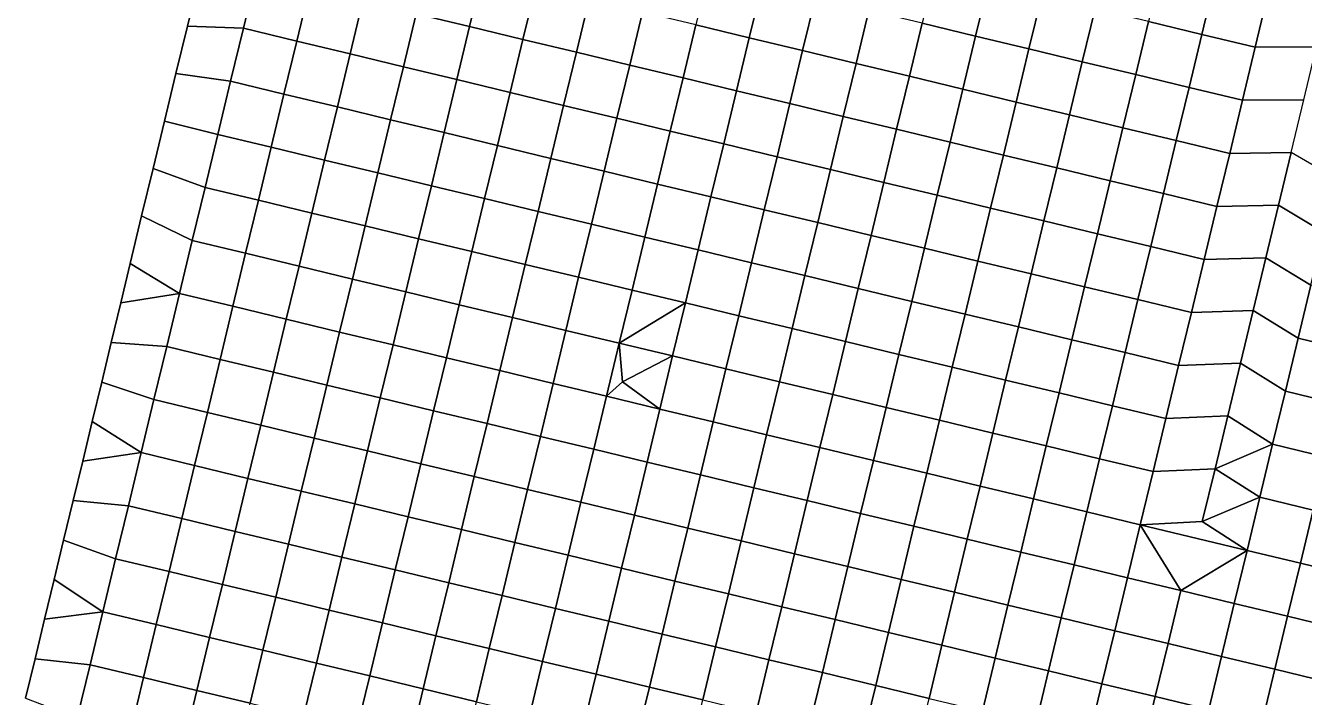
# Model space of a CAD drawing. Extents: x 0 to 37.4, y 0 to 43.4.
# Drawn here: x 2.14 to 16.29, y 8.89 to 16.33 of the extents above; entities that cross this region are included whole.
import ezdxf

# ---------------------------------------------------------------- set-up
doc = ezdxf.new("R2010")
doc.units = 0
doc.layers.get('0').update_dxf_attribs({"linetype": 'CONTINUOUS'})

msp = doc.modelspace()

# ---------------------------------------------------------------- linework, layer by layer
for p, q in [((8.741, 12.383, 3), (8.741, 12.383, 6)), ((8.741, 12.383, 6), (8.741, 12.383, 9)), ((15.157, 10.839, 3), (15.157, 10.839, 6)), ((15.157, 10.839, 6), (15.157, 10.839, 9))]:
    msp.add_line(p, q)
for points in [[(7.192, 16.902, 6), (6.601, 17.044, 6), (6.46, 16.457, 6), (7.051, 16.315, 6)], [(4.547, 16.296, 6), (4.688, 16.883, 6), (4.054, 16.844, 6), (3.928, 16.319, 6)], [(3.928, 16.319, 3), (4.054, 16.844, 3), (4.054, 16.844, 4), (3.928, 16.319, 4)], [(3.928, 16.319, 4), (4.054, 16.844, 4), (4.054, 16.844, 5), (3.928, 16.319, 5)], [(3.928, 16.319, 5), (4.054, 16.844, 5), (4.054, 16.844, 6), (3.928, 16.319, 6)], [(3.928, 16.319, 6), (4.054, 16.844, 6), (4.054, 16.844, 7), (3.928, 16.319, 7)], [(3.928, 16.319, 7), (4.054, 16.844, 7), (4.054, 16.844, 8), (3.928, 16.319, 8)], [(3.928, 16.319, 8), (4.054, 16.844, 8), (4.054, 16.844, 9), (3.928, 16.319, 9)], [(5.279, 16.741, 6), (4.688, 16.883, 6), (4.547, 16.296, 6), (5.138, 16.154, 6)], [(7.782, 16.76, 6), (7.192, 16.902, 6), (7.051, 16.315, 6), (7.641, 16.173, 6)], [(9.554, 16.333, 6), (10.145, 16.191, 6), (10.286, 16.778, 6), (9.695, 16.92, 6)], [(12.79, 16.797, 6), (12.199, 16.939, 6), (12.058, 16.352, 6), (12.648, 16.21, 6)], [(15.293, 16.815, 6), (14.702, 16.957, 6), (14.561, 16.37, 6), (15.152, 16.228, 6)], [(5.869, 16.599, 6), (5.279, 16.741, 6), (5.138, 16.154, 6), (5.728, 16.012, 6)], [(8.373, 16.618, 6), (7.782, 16.76, 6), (7.641, 16.173, 6), (8.232, 16.03, 6)], [(10.877, 16.636, 6), (10.286, 16.778, 6), (10.145, 16.191, 6), (10.735, 16.049, 6)], [(13.38, 16.655, 6), (12.79, 16.797, 6), (12.648, 16.21, 6), (13.239, 16.068, 6)], [(15.883, 16.673, 6), (15.293, 16.815, 6), (15.152, 16.228, 6), (15.742, 16.086, 6)], [(6.46, 16.457, 6), (5.869, 16.599, 6), (5.728, 16.012, 6), (6.319, 15.87, 6)], [(8.964, 16.476, 6), (8.373, 16.618, 6), (8.232, 16.03, 6), (8.822, 15.888, 6)], [(11.467, 16.494, 6), (10.877, 16.636, 6), (10.735, 16.049, 6), (11.326, 15.907, 6)], [(13.971, 16.512, 6), (13.38, 16.655, 6), (13.239, 16.068, 6), (13.829, 15.925, 6)], [(16.561, 16.672, 6), (15.883, 16.673, 6), (15.742, 16.086, 6), (16.421, 16.089, 6)], [(7.051, 16.315, 6), (6.46, 16.457, 6), (6.319, 15.87, 6), (6.909, 15.728, 6)], [(8.822, 15.888, 6), (9.413, 15.746, 6), (9.554, 16.333, 6), (8.964, 16.476, 6)], [(12.058, 16.352, 6), (11.467, 16.494, 6), (11.326, 15.907, 6), (11.916, 15.765, 6)], [(14.561, 16.37, 6), (13.971, 16.512, 6), (13.829, 15.925, 6), (14.42, 15.783, 6)], [(3.801, 15.794, 3), (3.928, 16.319, 3), (3.928, 16.319, 4), (3.801, 15.794, 4)], [(3.801, 15.794, 4), (3.928, 16.319, 4), (3.928, 16.319, 5), (3.801, 15.794, 5)], [(3.801, 15.794, 5), (3.928, 16.319, 5), (3.928, 16.319, 6), (3.801, 15.794, 6)], [(3.801, 15.794, 6), (3.928, 16.319, 6), (3.928, 16.319, 7), (3.801, 15.794, 7)], [(3.801, 15.794, 7), (3.928, 16.319, 7), (3.928, 16.319, 8), (3.801, 15.794, 8)], [(3.801, 15.794, 8), (3.928, 16.319, 8), (3.928, 16.319, 9), (3.801, 15.794, 9)], [(4.406, 15.709, 6), (4.547, 16.296, 6), (3.928, 16.319, 6), (3.801, 15.794, 6)], [(5.138, 16.154, 6), (4.547, 16.296, 6), (4.406, 15.709, 6), (4.996, 15.567, 6)], [(7.641, 16.173, 6), (7.051, 16.315, 6), (6.909, 15.728, 6), (7.5, 15.586, 6)], [(9.413, 15.746, 6), (10.003, 15.604, 6), (10.145, 16.191, 6), (9.554, 16.333, 6)], [(12.648, 16.21, 6), (12.058, 16.352, 6), (11.916, 15.765, 6), (12.507, 15.623, 6)], [(15.152, 16.228, 6), (14.561, 16.37, 6), (14.42, 15.783, 6), (15.01, 15.641, 6)], [(5.728, 16.012, 6), (5.138, 16.154, 6), (4.996, 15.567, 6), (5.587, 15.425, 6)], [(8.232, 16.03, 6), (7.641, 16.173, 6), (7.5, 15.586, 6), (8.09, 15.443, 6)], [(10.735, 16.049, 6), (10.145, 16.191, 6), (10.003, 15.604, 6), (10.594, 15.462, 6)], [(13.239, 16.068, 6), (12.648, 16.21, 6), (12.507, 15.623, 6), (13.097, 15.48, 6)], [(15.742, 16.086, 6), (15.152, 16.228, 6), (15.01, 15.641, 6), (15.601, 15.499, 6)], [(6.319, 15.87, 6), (5.728, 16.012, 6), (5.587, 15.425, 6), (6.177, 15.283, 6)], [(8.822, 15.888, 6), (8.232, 16.03, 6), (8.09, 15.443, 6), (8.681, 15.301, 6)], [(11.326, 15.907, 6), (10.735, 16.049, 6), (10.594, 15.462, 6), (11.184, 15.32, 6)], [(13.829, 15.925, 6), (13.239, 16.068, 6), (13.097, 15.48, 6), (13.688, 15.338, 6)], [(16.421, 16.089, 6), (15.742, 16.086, 6), (15.601, 15.499, 6), (16.281, 15.506, 6)], [(6.909, 15.728, 6), (6.319, 15.87, 6), (6.177, 15.283, 6), (6.768, 15.141, 6)], [(8.681, 15.301, 6), (9.271, 15.159, 6), (9.413, 15.746, 6), (8.822, 15.888, 6)], [(11.916, 15.765, 6), (11.326, 15.907, 6), (11.184, 15.32, 6), (11.775, 15.178, 6)], [(14.42, 15.783, 6), (13.829, 15.925, 6), (13.688, 15.338, 6), (14.278, 15.196, 6)], [(3.675, 15.269, 3), (3.801, 15.794, 3), (3.801, 15.794, 4), (3.675, 15.269, 4)], [(3.675, 15.269, 4), (3.801, 15.794, 4), (3.801, 15.794, 5), (3.675, 15.269, 5)], [(3.675, 15.269, 5), (3.801, 15.794, 5), (3.801, 15.794, 6), (3.675, 15.269, 6)], [(3.675, 15.269, 6), (3.801, 15.794, 6), (3.801, 15.794, 7), (3.675, 15.269, 7)], [(3.675, 15.269, 7), (3.801, 15.794, 7), (3.801, 15.794, 8), (3.675, 15.269, 8)], [(3.675, 15.269, 8), (3.801, 15.794, 8), (3.801, 15.794, 9), (3.675, 15.269, 9)], [(4.264, 15.122, 6), (4.406, 15.709, 6), (3.801, 15.794, 6), (3.675, 15.269, 6)], [(4.996, 15.567, 6), (4.406, 15.709, 6), (4.264, 15.122, 6), (4.855, 14.98, 6)], [(7.5, 15.586, 6), (6.909, 15.728, 6), (6.768, 15.141, 6), (7.359, 14.998, 6)], [(9.271, 15.159, 6), (9.862, 15.017, 6), (10.003, 15.604, 6), (9.413, 15.746, 6)], [(12.507, 15.623, 6), (11.916, 15.765, 6), (11.775, 15.178, 6), (12.366, 15.036, 6)], [(15.01, 15.641, 6), (14.42, 15.783, 6), (14.278, 15.196, 6), (14.869, 15.054, 6)], [(5.587, 15.425, 6), (4.996, 15.567, 6), (4.855, 14.98, 6), (5.446, 14.838, 6)], [(8.09, 15.443, 6), (7.5, 15.586, 6), (7.359, 14.998, 6), (7.949, 14.856, 6)], [(10.594, 15.462, 6), (10.003, 15.604, 6), (9.862, 15.017, 6), (10.453, 14.875, 6)], [(13.097, 15.48, 6), (12.507, 15.623, 6), (12.366, 15.036, 6), (12.956, 14.893, 6)], [(15.601, 15.499, 6), (15.01, 15.641, 6), (14.869, 15.054, 6), (15.46, 14.912, 6)], [(6.177, 15.283, 6), (5.587, 15.425, 6), (5.446, 14.838, 6), (6.036, 14.696, 6)], [(8.681, 15.301, 6), (8.09, 15.443, 6), (7.949, 14.856, 6), (8.54, 14.714, 6)], [(11.184, 15.32, 6), (10.594, 15.462, 6), (10.453, 14.875, 6), (11.043, 14.733, 6)], [(13.688, 15.338, 6), (13.097, 15.48, 6), (12.956, 14.893, 6), (13.547, 14.751, 6)], [(16.281, 15.506, 6), (15.601, 15.499, 6), (15.46, 14.912, 6), (16.14, 14.922, 6)], [(6.768, 15.141, 6), (6.177, 15.283, 6), (6.036, 14.696, 6), (6.627, 14.553, 6)], [(8.54, 14.714, 6), (9.13, 14.572, 6), (9.271, 15.159, 6), (8.681, 15.301, 6)], [(11.775, 15.178, 6), (11.184, 15.32, 6), (11.043, 14.733, 6), (11.634, 14.591, 6)], [(14.278, 15.196, 6), (13.688, 15.338, 6), (13.547, 14.751, 6), (14.137, 14.609, 6)], [(3.549, 14.744, 3), (3.675, 15.269, 3), (3.675, 15.269, 4), (3.549, 14.744, 4)], [(3.549, 14.744, 4), (3.675, 15.269, 4), (3.675, 15.269, 5), (3.549, 14.744, 5)], [(3.549, 14.744, 5), (3.675, 15.269, 5), (3.675, 15.269, 6), (3.549, 14.744, 6)], [(3.549, 14.744, 6), (3.675, 15.269, 6), (3.675, 15.269, 7), (3.549, 14.744, 7)], [(3.549, 14.744, 7), (3.675, 15.269, 7), (3.675, 15.269, 8), (3.549, 14.744, 8)], [(3.549, 14.744, 8), (3.675, 15.269, 8), (3.675, 15.269, 9), (3.549, 14.744, 9)], [(4.123, 14.535, 6), (4.264, 15.122, 6), (3.675, 15.269, 6), (3.549, 14.744, 6)], [(7.359, 14.998, 6), (6.768, 15.141, 6), (6.627, 14.553, 6), (7.217, 14.411, 6)], [(9.13, 14.572, 6), (9.721, 14.43, 6), (9.862, 15.017, 6), (9.271, 15.159, 6)], [(12.366, 15.036, 6), (11.775, 15.178, 6), (11.634, 14.591, 6), (12.224, 14.448, 6)], [(14.869, 15.054, 6), (14.278, 15.196, 6), (14.137, 14.609, 6), (14.728, 14.467, 6)], [(4.855, 14.98, 6), (4.264, 15.122, 6), (4.123, 14.535, 6), (4.714, 14.393, 6)], [(7.949, 14.856, 6), (7.359, 14.998, 6), (7.217, 14.411, 6), (7.808, 14.269, 6)], [(10.453, 14.875, 6), (9.862, 15.017, 6), (9.721, 14.43, 6), (10.311, 14.288, 6)], [(12.956, 14.893, 6), (12.366, 15.036, 6), (12.224, 14.448, 6), (12.815, 14.306, 6)], [(15.46, 14.912, 6), (14.869, 15.054, 6), (14.728, 14.467, 6), (15.318, 14.325, 6)], [(5.446, 14.838, 6), (4.855, 14.98, 6), (4.714, 14.393, 6), (5.304, 14.251, 6)], [(11.043, 14.733, 6), (10.453, 14.875, 6), (10.311, 14.288, 6), (10.902, 14.146, 6)], [(13.547, 14.751, 6), (12.956, 14.893, 6), (12.815, 14.306, 6), (13.405, 14.164, 6)], [(16.14, 14.922, 6), (15.46, 14.912, 6), (15.318, 14.325, 6), (16, 14.339, 6)], [(16.14, 14.922, 6), (16, 14.339, 6), (16.499, 14.041, 6), (16.641, 14.628, 6)], [(3.422, 14.219, 3), (3.549, 14.744, 3), (3.549, 14.744, 4), (3.422, 14.219, 4)], [(3.422, 14.219, 4), (3.549, 14.744, 4), (3.549, 14.744, 5), (3.422, 14.219, 5)], [(3.422, 14.219, 5), (3.549, 14.744, 5), (3.549, 14.744, 6), (3.422, 14.219, 6)], [(3.422, 14.219, 6), (3.549, 14.744, 6), (3.549, 14.744, 7), (3.422, 14.219, 7)], [(3.422, 14.219, 7), (3.549, 14.744, 7), (3.549, 14.744, 8), (3.422, 14.219, 8)], [(3.422, 14.219, 8), (3.549, 14.744, 8), (3.549, 14.744, 9), (3.422, 14.219, 9)], [(4.123, 14.535, 6), (3.549, 14.744, 6), (3.422, 14.219, 6), (3.982, 13.948, 6)], [(6.036, 14.696, 6), (5.446, 14.838, 6), (5.304, 14.251, 6), (5.895, 14.109, 6)], [(8.54, 14.714, 6), (7.949, 14.856, 6), (7.808, 14.269, 6), (8.398, 14.127, 6)], [(11.634, 14.591, 6), (11.043, 14.733, 6), (10.902, 14.146, 6), (11.492, 14.004, 6)], [(14.137, 14.609, 6), (13.547, 14.751, 6), (13.405, 14.164, 6), (13.996, 14.022, 6)], [(6.627, 14.553, 6), (6.036, 14.696, 6), (5.895, 14.109, 6), (6.485, 13.966, 6)], [(8.398, 14.127, 6), (8.989, 13.985, 6), (9.13, 14.572, 6), (8.54, 14.714, 6)], [(12.224, 14.448, 6), (11.634, 14.591, 6), (11.492, 14.004, 6), (12.083, 13.861, 6)], [(14.728, 14.467, 6), (14.137, 14.609, 6), (13.996, 14.022, 6), (14.586, 13.88, 6)], [(4.714, 14.393, 6), (4.123, 14.535, 6), (3.982, 13.948, 6), (4.572, 13.806, 6)], [(7.217, 14.411, 6), (6.627, 14.553, 6), (6.485, 13.966, 6), (7.076, 13.824, 6)], [(8.989, 13.985, 6), (9.579, 13.843, 6), (9.721, 14.43, 6), (9.13, 14.572, 6)], [(12.815, 14.306, 6), (12.224, 14.448, 6), (12.083, 13.861, 6), (12.674, 13.719, 6)], [(15.318, 14.325, 6), (14.728, 14.467, 6), (14.586, 13.88, 6), (15.177, 13.738, 6)], [(5.304, 14.251, 6), (4.714, 14.393, 6), (4.572, 13.806, 6), (5.163, 13.664, 6)], [(7.808, 14.269, 6), (7.217, 14.411, 6), (7.076, 13.824, 6), (7.666, 13.682, 6)], [(10.311, 14.288, 6), (9.721, 14.43, 6), (9.579, 13.843, 6), (10.17, 13.701, 6)], [(13.405, 14.164, 6), (12.815, 14.306, 6), (12.674, 13.719, 6), (13.264, 13.577, 6)], [(16, 14.339, 6), (15.318, 14.325, 6), (15.177, 13.738, 6), (15.859, 13.756, 6)], [(16, 14.339, 6), (15.859, 13.756, 6), (16.358, 13.454, 6), (16.499, 14.041, 6)], [(3.296, 13.694, 3), (3.422, 14.219, 3), (3.422, 14.219, 4), (3.296, 13.694, 4)], [(3.296, 13.694, 4), (3.422, 14.219, 4), (3.422, 14.219, 5), (3.296, 13.694, 5)], [(3.296, 13.694, 5), (3.422, 14.219, 5), (3.422, 14.219, 6), (3.296, 13.694, 6)], [(3.296, 13.694, 6), (3.422, 14.219, 6), (3.422, 14.219, 7), (3.296, 13.694, 7)], [(3.296, 13.694, 7), (3.422, 14.219, 7), (3.422, 14.219, 8), (3.296, 13.694, 8)], [(3.296, 13.694, 8), (3.422, 14.219, 8), (3.422, 14.219, 9), (3.296, 13.694, 9)], [(3.982, 13.948, 6), (3.422, 14.219, 6), (3.296, 13.694, 6), (3.841, 13.361, 6)], [(5.895, 14.109, 6), (5.304, 14.251, 6), (5.163, 13.664, 6), (5.754, 13.521, 6)], [(8.398, 14.127, 6), (7.808, 14.269, 6), (7.666, 13.682, 6), (8.257, 13.54, 6)], [(10.902, 14.146, 6), (10.311, 14.288, 6), (10.17, 13.701, 6), (10.761, 13.559, 6)], [(13.996, 14.022, 6), (13.405, 14.164, 6), (13.264, 13.577, 6), (13.855, 13.435, 6)], [(6.485, 13.966, 6), (5.895, 14.109, 6), (5.754, 13.521, 6), (6.344, 13.379, 6)], [(8.257, 13.54, 6), (8.848, 13.398, 6), (8.989, 13.985, 6), (8.398, 14.127, 6)], [(11.492, 14.004, 6), (10.902, 14.146, 6), (10.761, 13.559, 6), (11.351, 13.416, 6)], [(14.586, 13.88, 6), (13.996, 14.022, 6), (13.855, 13.435, 6), (14.445, 13.293, 6)], [(4.572, 13.806, 6), (3.982, 13.948, 6), (3.841, 13.361, 6), (4.431, 13.219, 6)], [(7.076, 13.824, 6), (6.485, 13.966, 6), (6.344, 13.379, 6), (6.935, 13.237, 6)], [(8.989, 13.985, 6), (8.848, 13.398, 6), (9.438, 13.256, 6), (9.579, 13.843, 6)], [(12.083, 13.861, 6), (11.492, 14.004, 6), (11.351, 13.416, 6), (11.942, 13.274, 6)], [(15.177, 13.738, 6), (14.586, 13.88, 6), (14.445, 13.293, 6), (15.036, 13.151, 6)], [(5.163, 13.664, 6), (4.572, 13.806, 6), (4.431, 13.219, 6), (5.022, 13.077, 6)], [(7.666, 13.682, 6), (7.076, 13.824, 6), (6.935, 13.237, 6), (7.525, 13.095, 6)], [(10.17, 13.701, 6), (9.579, 13.843, 6), (9.438, 13.256, 6), (10.029, 13.114, 6)], [(12.674, 13.719, 6), (12.083, 13.861, 6), (11.942, 13.274, 6), (12.532, 13.132, 6)], [(15.859, 13.756, 6), (15.177, 13.738, 6), (15.036, 13.151, 6), (15.719, 13.172, 6)], [(15.859, 13.756, 6), (15.719, 13.172, 6), (16.217, 12.866, 6), (16.358, 13.454, 6)], [(3.191, 13.256, 3), (3.296, 13.694, 3), (3.296, 13.694, 4), (3.191, 13.256, 4)], [(3.191, 13.256, 4), (3.296, 13.694, 4), (3.296, 13.694, 5), (3.191, 13.256, 5)], [(3.191, 13.256, 5), (3.296, 13.694, 5), (3.296, 13.694, 6), (3.191, 13.256, 6)], [(3.191, 13.256, 6), (3.296, 13.694, 6), (3.296, 13.694, 7), (3.191, 13.256, 7)], [(3.191, 13.256, 7), (3.296, 13.694, 7), (3.296, 13.694, 8), (3.191, 13.256, 8)], [(3.191, 13.256, 8), (3.296, 13.694, 8), (3.296, 13.694, 9), (3.191, 13.256, 9)], [(3.841, 13.361, 6), (3.296, 13.694, 6), (3.191, 13.256, 6)], [(5.754, 13.521, 6), (5.163, 13.664, 6), (5.022, 13.077, 6), (5.612, 12.934, 6)], [(8.257, 13.54, 6), (7.666, 13.682, 6), (7.525, 13.095, 6), (8.116, 12.953, 6)], [(10.761, 13.559, 6), (10.17, 13.701, 6), (10.029, 13.114, 6), (10.619, 12.972, 6)], [(13.264, 13.577, 6), (12.674, 13.719, 6), (12.532, 13.132, 6), (13.123, 12.99, 6)], [(6.344, 13.379, 6), (5.754, 13.521, 6), (5.612, 12.934, 6), (6.203, 12.792, 6)], [(8.257, 13.54, 6), (8.116, 12.953, 6), (8.706, 12.811, 6), (8.848, 13.398, 6)], [(11.351, 13.416, 6), (10.761, 13.559, 6), (10.619, 12.972, 6), (11.21, 12.829, 6)], [(13.855, 13.435, 6), (13.264, 13.577, 6), (13.123, 12.99, 6), (13.713, 12.848, 6)], [(16.949, 13.311, 6), (16.358, 13.454, 6), (16.217, 12.866, 6), (16.807, 12.724, 6)], [(3.699, 12.774, 6), (3.841, 13.361, 6), (3.191, 13.256, 6), (3.085, 12.819, 6)], [(4.431, 13.219, 6), (3.841, 13.361, 6), (3.699, 12.774, 6), (4.29, 12.632, 6)], [(6.935, 13.237, 6), (6.344, 13.379, 6), (6.203, 12.792, 6), (6.793, 12.65, 6)], [(8.848, 13.398, 6), (8.706, 12.811, 6), (9.438, 13.256, 6)], [(11.942, 13.274, 6), (11.351, 13.416, 6), (11.21, 12.829, 6), (11.8, 12.687, 6)], [(14.445, 13.293, 6), (13.855, 13.435, 6), (13.713, 12.848, 6), (14.304, 12.706, 6)], [(3.085, 12.819, 3), (3.191, 13.256, 3), (3.191, 13.256, 4), (3.085, 12.819, 4)], [(3.085, 12.819, 4), (3.191, 13.256, 4), (3.191, 13.256, 5), (3.085, 12.819, 5)], [(3.085, 12.819, 5), (3.191, 13.256, 5), (3.191, 13.256, 6), (3.085, 12.819, 6)], [(3.085, 12.819, 6), (3.191, 13.256, 6), (3.191, 13.256, 7), (3.085, 12.819, 7)], [(3.085, 12.819, 7), (3.191, 13.256, 7), (3.191, 13.256, 8), (3.085, 12.819, 8)], [(3.085, 12.819, 8), (3.191, 13.256, 8), (3.191, 13.256, 9), (3.085, 12.819, 9)], [(5.022, 13.077, 6), (4.431, 13.219, 6), (4.29, 12.632, 6), (4.88, 12.489, 6)], [(7.525, 13.095, 6), (6.935, 13.237, 6), (6.793, 12.65, 6), (7.384, 12.508, 6)], [(9.438, 13.256, 6), (8.706, 12.811, 6), (9.297, 12.669, 6)], [(10.029, 13.114, 6), (9.438, 13.256, 6), (9.297, 12.669, 6), (9.887, 12.527, 6)], [(12.532, 13.132, 6), (11.942, 13.274, 6), (11.8, 12.687, 6), (12.391, 12.545, 6)], [(15.036, 13.151, 6), (14.445, 13.293, 6), (14.304, 12.706, 6), (14.894, 12.564, 6)], [(15.719, 13.172, 6), (15.036, 13.151, 6), (14.894, 12.564, 6), (15.579, 12.589, 6)], [(15.719, 13.172, 6), (15.579, 12.589, 6), (16.076, 12.279, 6), (16.217, 12.866, 6)], [(5.612, 12.934, 6), (5.022, 13.077, 6), (4.88, 12.489, 6), (5.471, 12.347, 6)], [(8.116, 12.953, 6), (7.525, 13.095, 6), (7.384, 12.508, 6), (7.974, 12.366, 6)], [(10.619, 12.972, 6), (10.029, 13.114, 6), (9.887, 12.527, 6), (10.478, 12.384, 6)], [(13.123, 12.99, 6), (12.532, 13.132, 6), (12.391, 12.545, 6), (12.981, 12.403, 6)], [(6.203, 12.792, 6), (5.612, 12.934, 6), (5.471, 12.347, 6), (6.061, 12.205, 6)], [(7.974, 12.366, 6), (8.565, 12.224, 6), (8.706, 12.811, 6), (8.116, 12.953, 6)], [(11.21, 12.829, 6), (10.619, 12.972, 6), (10.478, 12.384, 6), (11.069, 12.242, 6)], [(13.713, 12.848, 6), (13.123, 12.99, 6), (12.981, 12.403, 6), (13.572, 12.261, 6)], [(2.98, 12.381, 3), (3.085, 12.819, 3), (3.085, 12.819, 4), (2.98, 12.381, 4)], [(2.98, 12.381, 4), (3.085, 12.819, 4), (3.085, 12.819, 5), (2.98, 12.381, 5)], [(2.98, 12.381, 5), (3.085, 12.819, 5), (3.085, 12.819, 6), (2.98, 12.381, 6)], [(2.98, 12.381, 6), (3.085, 12.819, 6), (3.085, 12.819, 7), (2.98, 12.381, 7)], [(2.98, 12.381, 7), (3.085, 12.819, 7), (3.085, 12.819, 8), (2.98, 12.381, 8)], [(2.98, 12.381, 8), (3.085, 12.819, 8), (3.085, 12.819, 9), (2.98, 12.381, 9)], [(3.558, 12.187, 6), (3.699, 12.774, 6), (3.085, 12.819, 6), (2.98, 12.381, 6)], [(4.29, 12.632, 6), (3.699, 12.774, 6), (3.558, 12.187, 6), (4.149, 12.044, 6)], [(6.793, 12.65, 6), (6.203, 12.792, 6), (6.061, 12.205, 6), (6.652, 12.063, 6)], [(8.706, 12.811, 6), (8.565, 12.224, 6), (8.741, 12.383, 6)], [(8.706, 12.811, 6), (8.741, 12.383, 6), (9.297, 12.669, 6)], [(11.8, 12.687, 6), (11.21, 12.829, 6), (11.069, 12.242, 6), (11.659, 12.1, 6)], [(14.304, 12.706, 6), (13.713, 12.848, 6), (13.572, 12.261, 6), (14.162, 12.119, 6)], [(16.807, 12.724, 6), (16.217, 12.866, 6), (16.076, 12.279, 6), (16.666, 12.137, 6)], [(4.88, 12.489, 6), (4.29, 12.632, 6), (4.149, 12.044, 6), (4.739, 11.902, 6)], [(7.384, 12.508, 6), (6.793, 12.65, 6), (6.652, 12.063, 6), (7.243, 11.921, 6)], [(9.297, 12.669, 6), (8.741, 12.383, 6), (9.156, 12.082, 6)], [(9.887, 12.527, 6), (9.297, 12.669, 6), (9.156, 12.082, 6), (9.746, 11.94, 6)], [(12.391, 12.545, 6), (11.8, 12.687, 6), (11.659, 12.1, 6), (12.25, 11.958, 6)], [(14.894, 12.564, 6), (14.304, 12.706, 6), (14.162, 12.119, 6), (14.753, 11.976, 6)], [(5.471, 12.347, 6), (4.88, 12.489, 6), (4.739, 11.902, 6), (5.33, 11.76, 6)], [(7.974, 12.366, 6), (7.384, 12.508, 6), (7.243, 11.921, 6), (7.833, 11.779, 6)], [(10.478, 12.384, 6), (9.887, 12.527, 6), (9.746, 11.94, 6), (10.337, 11.797, 6)], [(12.981, 12.403, 6), (12.391, 12.545, 6), (12.25, 11.958, 6), (12.84, 11.816, 6)], [(15.579, 12.589, 6), (14.894, 12.564, 6), (14.753, 11.976, 6), (15.438, 12.006, 6)], [(15.579, 12.589, 6), (15.438, 12.006, 6), (15.934, 11.692, 6), (16.076, 12.279, 6)], [(2.875, 11.944, 3), (2.98, 12.381, 3), (2.98, 12.381, 4), (2.875, 11.944, 4)], [(2.875, 11.944, 4), (2.98, 12.381, 4), (2.98, 12.381, 5), (2.875, 11.944, 5)], [(2.875, 11.944, 5), (2.98, 12.381, 5), (2.98, 12.381, 6), (2.875, 11.944, 6)], [(2.875, 11.944, 6), (2.98, 12.381, 6), (2.98, 12.381, 7), (2.875, 11.944, 7)], [(2.875, 11.944, 7), (2.98, 12.381, 7), (2.98, 12.381, 8), (2.875, 11.944, 8)], [(2.875, 11.944, 8), (2.98, 12.381, 8), (2.98, 12.381, 9), (2.875, 11.944, 9)], [(3.417, 11.6, 6), (3.558, 12.187, 6), (2.98, 12.381, 6), (2.875, 11.944, 6)], [(6.061, 12.205, 6), (5.471, 12.347, 6), (5.33, 11.76, 6), (5.92, 11.618, 6)], [(7.833, 11.779, 6), (8.424, 11.637, 6), (8.565, 12.224, 6), (7.974, 12.366, 6)], [(8.741, 12.383, 6), (8.565, 12.224, 6), (9.156, 12.082, 6)], [(11.069, 12.242, 6), (10.478, 12.384, 6), (10.337, 11.797, 6), (10.927, 11.655, 6)], [(13.572, 12.261, 6), (12.981, 12.403, 6), (12.84, 11.816, 6), (13.431, 11.674, 6)], [(4.149, 12.044, 6), (3.558, 12.187, 6), (3.417, 11.6, 6), (4.007, 11.457, 6)], [(6.652, 12.063, 6), (6.061, 12.205, 6), (5.92, 11.618, 6), (6.511, 11.476, 6)], [(8.424, 11.637, 6), (9.014, 11.495, 6), (9.156, 12.082, 6), (8.565, 12.224, 6)], [(11.659, 12.1, 6), (11.069, 12.242, 6), (10.927, 11.655, 6), (11.518, 11.513, 6)], [(14.162, 12.119, 6), (13.572, 12.261, 6), (13.431, 11.674, 6), (14.021, 11.532, 6)], [(16.666, 12.137, 6), (16.076, 12.279, 6), (15.934, 11.692, 6), (16.525, 11.55, 6)], [(4.739, 11.902, 6), (4.149, 12.044, 6), (4.007, 11.457, 6), (4.598, 11.315, 6)], [(7.243, 11.921, 6), (6.652, 12.063, 6), (6.511, 11.476, 6), (7.101, 11.334, 6)], [(9.746, 11.94, 6), (9.156, 12.082, 6), (9.014, 11.495, 6), (9.605, 11.352, 6)], [(12.25, 11.958, 6), (11.659, 12.1, 6), (11.518, 11.513, 6), (12.108, 11.371, 6)], [(14.753, 11.976, 6), (14.162, 12.119, 6), (14.021, 11.532, 6), (14.612, 11.389, 6)], [(2.77, 11.506, 3), (2.875, 11.944, 3), (2.875, 11.944, 4), (2.77, 11.506, 4)], [(2.77, 11.506, 4), (2.875, 11.944, 4), (2.875, 11.944, 5), (2.77, 11.506, 5)], [(2.77, 11.506, 5), (2.875, 11.944, 5), (2.875, 11.944, 6), (2.77, 11.506, 6)], [(2.77, 11.506, 6), (2.875, 11.944, 6), (2.875, 11.944, 7), (2.77, 11.506, 7)], [(2.77, 11.506, 7), (2.875, 11.944, 7), (2.875, 11.944, 8), (2.77, 11.506, 8)], [(2.77, 11.506, 8), (2.875, 11.944, 8), (2.875, 11.944, 9), (2.77, 11.506, 9)], [(3.417, 11.6, 6), (2.875, 11.944, 6), (2.77, 11.506, 6)], [(5.33, 11.76, 6), (4.739, 11.902, 6), (4.598, 11.315, 6), (5.188, 11.173, 6)], [(7.833, 11.779, 6), (7.243, 11.921, 6), (7.101, 11.334, 6), (7.692, 11.192, 6)], [(10.337, 11.797, 6), (9.746, 11.94, 6), (9.605, 11.352, 6), (10.195, 11.21, 6)], [(12.84, 11.816, 6), (12.25, 11.958, 6), (12.108, 11.371, 6), (12.699, 11.229, 6)], [(15.438, 12.006, 6), (14.753, 11.976, 6), (14.612, 11.389, 6), (15.298, 11.422, 6)], [(15.438, 12.006, 6), (15.298, 11.422, 6), (15.934, 11.692, 6)], [(5.92, 11.618, 6), (5.33, 11.76, 6), (5.188, 11.173, 6), (5.779, 11.031, 6)], [(7.692, 11.192, 6), (8.282, 11.05, 6), (8.424, 11.637, 6), (7.833, 11.779, 6)], [(10.927, 11.655, 6), (10.337, 11.797, 6), (10.195, 11.21, 6), (10.786, 11.068, 6)], [(13.431, 11.674, 6), (12.84, 11.816, 6), (12.699, 11.229, 6), (13.289, 11.087, 6)], [(6.511, 11.476, 6), (5.92, 11.618, 6), (5.779, 11.031, 6), (6.369, 10.889, 6)], [(8.424, 11.637, 6), (8.282, 11.05, 6), (8.873, 10.907, 6), (9.014, 11.495, 6)], [(11.518, 11.513, 6), (10.927, 11.655, 6), (10.786, 11.068, 6), (11.376, 10.926, 6)], [(14.021, 11.532, 6), (13.431, 11.674, 6), (13.289, 11.087, 6), (13.88, 10.944, 6)], [(15.934, 11.692, 6), (15.298, 11.422, 6), (15.793, 11.105, 6)], [(16.525, 11.55, 6), (15.934, 11.692, 6), (15.793, 11.105, 6), (16.384, 10.963, 6)], [(3.275, 11.012, 6), (3.417, 11.6, 6), (2.77, 11.506, 6), (2.664, 11.069, 6)], [(2.664, 11.069, 3), (2.77, 11.506, 3), (2.77, 11.506, 4), (2.664, 11.069, 4)], [(2.664, 11.069, 4), (2.77, 11.506, 4), (2.77, 11.506, 5), (2.664, 11.069, 5)], [(2.664, 11.069, 5), (2.77, 11.506, 5), (2.77, 11.506, 6), (2.664, 11.069, 6)], [(2.664, 11.069, 6), (2.77, 11.506, 6), (2.77, 11.506, 7), (2.664, 11.069, 7)], [(2.664, 11.069, 7), (2.77, 11.506, 7), (2.77, 11.506, 8), (2.664, 11.069, 8)], [(2.664, 11.069, 8), (2.77, 11.506, 8), (2.77, 11.506, 9), (2.664, 11.069, 9)], [(4.007, 11.457, 6), (3.417, 11.6, 6), (3.275, 11.012, 6), (3.866, 10.87, 6)], [(7.101, 11.334, 6), (6.511, 11.476, 6), (6.369, 10.889, 6), (6.96, 10.747, 6)], [(9.605, 11.352, 6), (9.014, 11.495, 6), (8.873, 10.907, 6), (9.463, 10.765, 6)], [(12.108, 11.371, 6), (11.518, 11.513, 6), (11.376, 10.926, 6), (11.967, 10.784, 6)], [(14.612, 11.389, 6), (14.021, 11.532, 6), (13.88, 10.944, 6), (14.47, 10.802, 6)], [(4.598, 11.315, 6), (4.007, 11.457, 6), (3.866, 10.87, 6), (4.456, 10.728, 6)], [(7.692, 11.192, 6), (7.101, 11.334, 6), (6.96, 10.747, 6), (7.551, 10.605, 6)], [(10.195, 11.21, 6), (9.605, 11.352, 6), (9.463, 10.765, 6), (10.054, 10.623, 6)], [(12.699, 11.229, 6), (12.108, 11.371, 6), (11.967, 10.784, 6), (12.557, 10.642, 6)], [(15.298, 11.422, 6), (14.612, 11.389, 6), (14.47, 10.802, 6), (15.157, 10.839, 6)], [(15.298, 11.422, 6), (15.157, 10.839, 6), (15.793, 11.105, 6)], [(5.188, 11.173, 6), (4.598, 11.315, 6), (4.456, 10.728, 6), (5.047, 10.586, 6)], [(7.551, 10.605, 6), (8.141, 10.463, 6), (8.282, 11.05, 6), (7.692, 11.192, 6)], [(10.786, 11.068, 6), (10.195, 11.21, 6), (10.054, 10.623, 6), (10.645, 10.481, 6)], [(13.289, 11.087, 6), (12.699, 11.229, 6), (12.557, 10.642, 6), (13.148, 10.499, 6)], [(2.559, 10.631, 3), (2.664, 11.069, 3), (2.664, 11.069, 4), (2.559, 10.631, 4)], [(2.559, 10.631, 4), (2.664, 11.069, 4), (2.664, 11.069, 5), (2.559, 10.631, 5)], [(2.559, 10.631, 5), (2.664, 11.069, 5), (2.664, 11.069, 6), (2.559, 10.631, 6)], [(2.559, 10.631, 6), (2.664, 11.069, 6), (2.664, 11.069, 7), (2.559, 10.631, 7)], [(2.559, 10.631, 7), (2.664, 11.069, 7), (2.664, 11.069, 8), (2.559, 10.631, 8)], [(2.559, 10.631, 8), (2.664, 11.069, 8), (2.664, 11.069, 9), (2.559, 10.631, 9)], [(3.134, 10.425, 6), (3.275, 11.012, 6), (2.664, 11.069, 6), (2.559, 10.631, 6)], [(5.779, 11.031, 6), (5.188, 11.173, 6), (5.047, 10.586, 6), (5.638, 10.444, 6)], [(8.141, 10.463, 6), (8.732, 10.32, 6), (8.873, 10.907, 6), (8.282, 11.05, 6)], [(11.376, 10.926, 6), (10.786, 11.068, 6), (10.645, 10.481, 6), (11.235, 10.339, 6)], [(13.88, 10.944, 6), (13.289, 11.087, 6), (13.148, 10.499, 6), (13.739, 10.357, 6)], [(15.793, 11.105, 6), (15.157, 10.839, 6), (15.652, 10.518, 6)], [(16.384, 10.963, 6), (15.793, 11.105, 6), (15.652, 10.518, 6), (16.242, 10.376, 6)], [(3.866, 10.87, 6), (3.275, 11.012, 6), (3.134, 10.425, 6), (3.725, 10.283, 6)], [(6.369, 10.889, 6), (5.779, 11.031, 6), (5.638, 10.444, 6), (6.228, 10.302, 6)], [(9.463, 10.765, 6), (8.873, 10.907, 6), (8.732, 10.32, 6), (9.322, 10.178, 6)], [(11.967, 10.784, 6), (11.376, 10.926, 6), (11.235, 10.339, 6), (11.826, 10.197, 6)], [(14.47, 10.802, 6), (13.88, 10.944, 6), (13.739, 10.357, 6), (14.329, 10.215, 6)], [(16.974, 10.821, 6), (16.384, 10.963, 6), (16.242, 10.376, 6), (16.833, 10.234, 6)], [(4.456, 10.728, 6), (3.866, 10.87, 6), (3.725, 10.283, 6), (4.315, 10.141, 6)], [(6.96, 10.747, 6), (6.369, 10.889, 6), (6.228, 10.302, 6), (6.819, 10.16, 6)], [(10.054, 10.623, 6), (9.463, 10.765, 6), (9.322, 10.178, 6), (9.913, 10.036, 6)], [(12.557, 10.642, 6), (11.967, 10.784, 6), (11.826, 10.197, 6), (12.416, 10.055, 6)], [(14.329, 10.215, 6), (14.92, 10.073, 6), (14.47, 10.802, 6)], [(14.47, 10.802, 6), (15.652, 10.518, 6), (15.157, 10.839, 6)], [(14.92, 10.073, 6), (15.652, 10.518, 6), (14.47, 10.802, 6)], [(2.454, 10.194, 3), (2.559, 10.631, 3), (2.559, 10.631, 4), (2.454, 10.194, 4)], [(2.454, 10.194, 4), (2.559, 10.631, 4), (2.559, 10.631, 5), (2.454, 10.194, 5)], [(2.454, 10.194, 5), (2.559, 10.631, 5), (2.559, 10.631, 6), (2.454, 10.194, 6)], [(2.454, 10.194, 6), (2.559, 10.631, 6), (2.559, 10.631, 7), (2.454, 10.194, 7)], [(2.454, 10.194, 7), (2.559, 10.631, 7), (2.559, 10.631, 8), (2.454, 10.194, 8)], [(2.454, 10.194, 8), (2.559, 10.631, 8), (2.559, 10.631, 9), (2.454, 10.194, 9)], [(2.993, 9.838, 6), (3.134, 10.425, 6), (2.559, 10.631, 6), (2.454, 10.194, 6)], [(5.047, 10.586, 6), (4.456, 10.728, 6), (4.315, 10.141, 6), (4.906, 9.999, 6)], [(7.551, 10.605, 6), (6.96, 10.747, 6), (6.819, 10.16, 6), (7.409, 10.018, 6)], [(10.645, 10.481, 6), (10.054, 10.623, 6), (9.913, 10.036, 6), (10.503, 9.894, 6)], [(13.148, 10.499, 6), (12.557, 10.642, 6), (12.416, 10.055, 6), (13.007, 9.912, 6)], [(5.638, 10.444, 6), (5.047, 10.586, 6), (4.906, 9.999, 6), (5.496, 9.857, 6)], [(7.409, 10.018, 6), (8, 9.875, 6), (8.141, 10.463, 6), (7.551, 10.605, 6)], [(11.235, 10.339, 6), (10.645, 10.481, 6), (10.503, 9.894, 6), (11.094, 9.752, 6)], [(13.739, 10.357, 6), (13.148, 10.499, 6), (13.007, 9.912, 6), (13.597, 9.77, 6)], [(14.92, 10.073, 6), (15.51, 9.931, 6), (15.652, 10.518, 6)], [(16.242, 10.376, 6), (15.652, 10.518, 6), (15.51, 9.931, 6), (16.101, 9.789, 6)], [(3.725, 10.283, 6), (3.134, 10.425, 6), (2.993, 9.838, 6), (3.583, 9.696, 6)], [(6.228, 10.302, 6), (5.638, 10.444, 6), (5.496, 9.857, 6), (6.087, 9.715, 6)], [(8, 9.875, 6), (8.59, 9.733, 6), (8.732, 10.32, 6), (8.141, 10.463, 6)], [(11.826, 10.197, 6), (11.235, 10.339, 6), (11.094, 9.752, 6), (11.684, 9.61, 6)], [(14.329, 10.215, 6), (13.739, 10.357, 6), (13.597, 9.77, 6), (14.188, 9.628, 6)], [(16.833, 10.234, 6), (16.242, 10.376, 6), (16.101, 9.789, 6), (16.691, 9.647, 6)], [(2.348, 9.756, 3), (2.454, 10.194, 3), (2.454, 10.194, 4), (2.348, 9.756, 4)], [(2.348, 9.756, 4), (2.454, 10.194, 4), (2.454, 10.194, 5), (2.348, 9.756, 5)], [(2.348, 9.756, 5), (2.454, 10.194, 5), (2.454, 10.194, 6), (2.348, 9.756, 6)], [(2.348, 9.756, 6), (2.454, 10.194, 6), (2.454, 10.194, 7), (2.348, 9.756, 7)], [(2.348, 9.756, 7), (2.454, 10.194, 7), (2.454, 10.194, 8), (2.348, 9.756, 8)], [(2.348, 9.756, 8), (2.454, 10.194, 8), (2.454, 10.194, 9), (2.348, 9.756, 9)], [(2.993, 9.838, 6), (2.454, 10.194, 6), (2.348, 9.756, 6)], [(4.315, 10.141, 6), (3.725, 10.283, 6), (3.583, 9.696, 6), (4.174, 9.554, 6)], [(6.819, 10.16, 6), (6.228, 10.302, 6), (6.087, 9.715, 6), (6.677, 9.573, 6)], [(9.322, 10.178, 6), (8.732, 10.32, 6), (8.59, 9.733, 6), (9.181, 9.591, 6)], [(12.416, 10.055, 6), (11.826, 10.197, 6), (11.684, 9.61, 6), (12.275, 9.467, 6)], [(14.188, 9.628, 6), (14.778, 9.486, 6), (14.92, 10.073, 6), (14.329, 10.215, 6)], [(4.906, 9.999, 6), (4.315, 10.141, 6), (4.174, 9.554, 6), (4.764, 9.412, 6)], [(7.409, 10.018, 6), (6.819, 10.16, 6), (6.677, 9.573, 6), (7.268, 9.43, 6)], [(9.913, 10.036, 6), (9.322, 10.178, 6), (9.181, 9.591, 6), (9.771, 9.449, 6)], [(13.007, 9.912, 6), (12.416, 10.055, 6), (12.275, 9.467, 6), (12.866, 9.325, 6)], [(14.778, 9.486, 6), (15.369, 9.344, 6), (15.51, 9.931, 6), (14.92, 10.073, 6)], [(5.496, 9.857, 6), (4.906, 9.999, 6), (4.764, 9.412, 6), (5.355, 9.27, 6)], [(7.268, 9.43, 6), (7.858, 9.288, 6), (8, 9.875, 6), (7.409, 10.018, 6)], [(10.503, 9.894, 6), (9.913, 10.036, 6), (9.771, 9.449, 6), (10.362, 9.307, 6)], [(13.597, 9.77, 6), (13.007, 9.912, 6), (12.866, 9.325, 6), (13.456, 9.183, 6)], [(16.101, 9.789, 6), (15.51, 9.931, 6), (15.369, 9.344, 6), (15.96, 9.202, 6)], [(2.851, 9.251, 6), (2.993, 9.838, 6), (2.348, 9.756, 6), (2.243, 9.319, 6)], [(3.583, 9.696, 6), (2.993, 9.838, 6), (2.851, 9.251, 6), (3.442, 9.109, 6)], [(6.087, 9.715, 6), (5.496, 9.857, 6), (5.355, 9.27, 6), (5.945, 9.128, 6)], [(7.858, 9.288, 6), (8.449, 9.146, 6), (8.59, 9.733, 6), (8, 9.875, 6)], [(11.094, 9.752, 6), (10.503, 9.894, 6), (10.362, 9.307, 6), (10.953, 9.165, 6)], [(14.188, 9.628, 6), (13.597, 9.77, 6), (13.456, 9.183, 6), (14.047, 9.041, 6)], [(16.691, 9.647, 6), (16.101, 9.789, 6), (15.96, 9.202, 6), (16.55, 9.06, 6)], [(2.243, 9.319, 3), (2.348, 9.756, 3), (2.348, 9.756, 4), (2.243, 9.319, 4)], [(2.243, 9.319, 4), (2.348, 9.756, 4), (2.348, 9.756, 5), (2.243, 9.319, 5)], [(2.243, 9.319, 5), (2.348, 9.756, 5), (2.348, 9.756, 6), (2.243, 9.319, 6)], [(2.243, 9.319, 6), (2.348, 9.756, 6), (2.348, 9.756, 7), (2.243, 9.319, 7)], [(2.243, 9.319, 7), (2.348, 9.756, 7), (2.348, 9.756, 8), (2.243, 9.319, 8)], [(2.243, 9.319, 8), (2.348, 9.756, 8), (2.348, 9.756, 9), (2.243, 9.319, 9)], [(4.174, 9.554, 6), (3.583, 9.696, 6), (3.442, 9.109, 6), (4.033, 8.967, 6)], [(6.677, 9.573, 6), (6.087, 9.715, 6), (5.945, 9.128, 6), (6.536, 8.985, 6)], [(9.181, 9.591, 6), (8.59, 9.733, 6), (8.449, 9.146, 6), (9.04, 9.004, 6)], [(11.684, 9.61, 6), (11.094, 9.752, 6), (10.953, 9.165, 6), (11.543, 9.023, 6)], [(14.047, 9.041, 6), (14.637, 8.899, 6), (14.778, 9.486, 6), (14.188, 9.628, 6)], [(4.764, 9.412, 6), (4.174, 9.554, 6), (4.033, 8.967, 6), (4.623, 8.825, 6)], [(7.268, 9.43, 6), (6.677, 9.573, 6), (6.536, 8.985, 6), (7.127, 8.843, 6)], [(9.771, 9.449, 6), (9.181, 9.591, 6), (9.04, 9.004, 6), (9.63, 8.862, 6)], [(12.275, 9.467, 6), (11.684, 9.61, 6), (11.543, 9.023, 6), (12.134, 8.88, 6)], [(14.637, 8.899, 6), (15.228, 8.757, 6), (15.369, 9.344, 6), (14.778, 9.486, 6)], [(5.355, 9.27, 6), (4.764, 9.412, 6), (4.623, 8.825, 6), (5.214, 8.683, 6)], [(7.127, 8.843, 6), (7.717, 8.701, 6), (7.858, 9.288, 6), (7.268, 9.43, 6)], [(10.362, 9.307, 6), (9.771, 9.449, 6), (9.63, 8.862, 6), (10.221, 8.72, 6)], [(12.866, 9.325, 6), (12.275, 9.467, 6), (12.134, 8.88, 6), (12.724, 8.738, 6)], [(15.96, 9.202, 6), (15.369, 9.344, 6), (15.228, 8.757, 6), (15.818, 8.615, 6)], [(2.138, 8.881, 3), (2.243, 9.319, 3), (2.243, 9.319, 4), (2.138, 8.881, 4)], [(2.138, 8.881, 4), (2.243, 9.319, 4), (2.243, 9.319, 5), (2.138, 8.881, 5)], [(2.138, 8.881, 5), (2.243, 9.319, 5), (2.243, 9.319, 6), (2.138, 8.881, 6)], [(2.138, 8.881, 6), (2.243, 9.319, 6), (2.243, 9.319, 7), (2.138, 8.881, 7)], [(2.138, 8.881, 7), (2.243, 9.319, 7), (2.243, 9.319, 8), (2.138, 8.881, 8)], [(2.138, 8.881, 8), (2.243, 9.319, 8), (2.243, 9.319, 9), (2.138, 8.881, 9)], [(2.71, 8.664, 6), (2.851, 9.251, 6), (2.243, 9.319, 6), (2.138, 8.881, 6)], [(3.442, 9.109, 6), (2.851, 9.251, 6), (2.71, 8.664, 6), (3.301, 8.522, 6)], [(5.945, 9.128, 6), (5.355, 9.27, 6), (5.214, 8.683, 6), (5.804, 8.541, 6)], [(7.717, 8.701, 6), (8.308, 8.559, 6), (8.449, 9.146, 6), (7.858, 9.288, 6)], [(10.953, 9.165, 6), (10.362, 9.307, 6), (10.221, 8.72, 6), (10.811, 8.578, 6)], [(13.456, 9.183, 6), (12.866, 9.325, 6), (12.724, 8.738, 6), (13.315, 8.596, 6)], [(16.55, 9.06, 6), (15.96, 9.202, 6), (15.818, 8.615, 6), (16.409, 8.473, 6)], [(4.033, 8.967, 6), (3.442, 9.109, 6), (3.301, 8.522, 6), (3.891, 8.38, 6)], [(6.536, 8.985, 6), (5.945, 9.128, 6), (5.804, 8.541, 6), (6.395, 8.398, 6)], [(9.04, 9.004, 6), (8.449, 9.146, 6), (8.308, 8.559, 6), (8.898, 8.417, 6)], [(11.543, 9.023, 6), (10.953, 9.165, 6), (10.811, 8.578, 6), (11.402, 8.435, 6)], [(14.047, 9.041, 6), (13.456, 9.183, 6), (13.315, 8.596, 6), (13.905, 8.454, 6)], [(4.623, 8.825, 6), (4.033, 8.967, 6), (3.891, 8.38, 6), (4.482, 8.238, 6)], [(7.127, 8.843, 6), (6.536, 8.985, 6), (6.395, 8.398, 6), (6.985, 8.256, 6)], [(9.63, 8.862, 6), (9.04, 9.004, 6), (8.898, 8.417, 6), (9.489, 8.275, 6)], [(12.134, 8.88, 6), (11.543, 9.023, 6), (11.402, 8.435, 6), (11.992, 8.293, 6)], [(13.905, 8.454, 6), (14.496, 8.312, 6), (14.637, 8.899, 6), (14.047, 9.041, 6)], [(14.496, 8.312, 6), (15.086, 8.17, 6), (15.228, 8.757, 6), (14.637, 8.899, 6)]]:
    msp.add_3dface(points)

doc.saveas('drawing.dxf')
